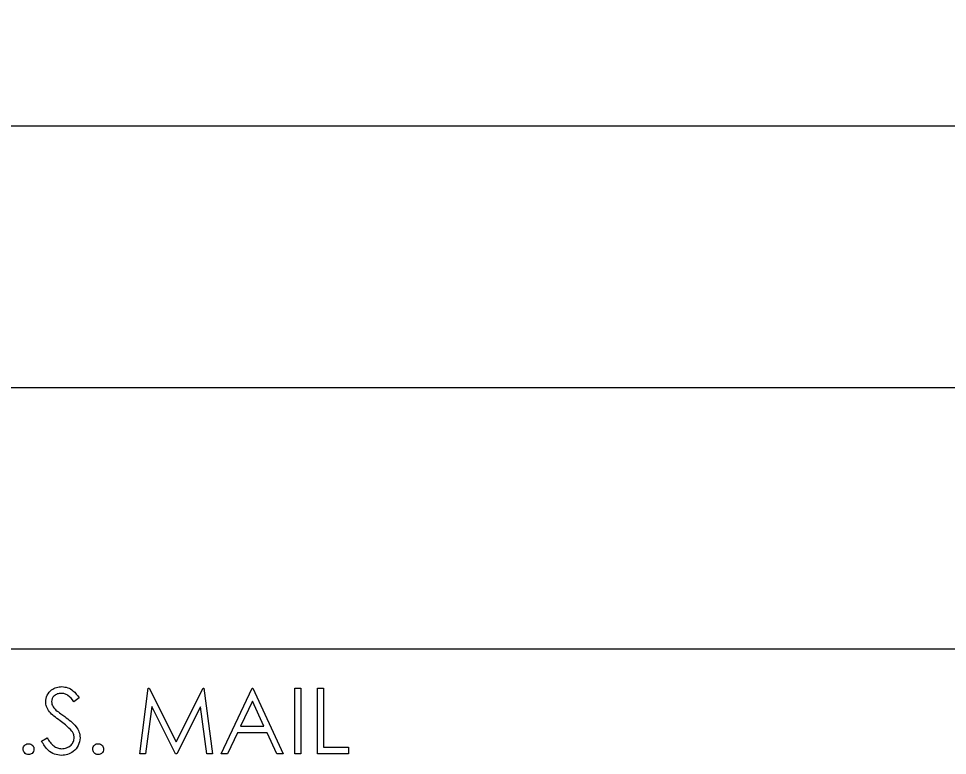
# Paper-space layout 'Layout1' of a CAD drawing. Header units: inches. Extents: x 1.4 to 42.2, y 1.7 to 32.5.
# Drawn here: x 34.2398 to 34.6834, y 29.8399 to 30.1919 of the extents above; entities that cross this region are included whole.
import ezdxf

# ---------------------------------------------------------------- set-up
doc = ezdxf.new("R2010")
doc.units = ezdxf.units.IN
doc.header["$MEASUREMENT"] = 0
doc.layers.add('DIM', color=179, linetype='Continuous', lineweight=30)
doc.layers.add('SLD-0', color=179, linetype='Continuous')
doc.styles.add('SLDTEXTSTYLE0', font='TXT', dxfattribs={"width": 0.821468})
doc.styles.add('SLDTEXTSTYLE7', font='TXT', dxfattribs={"width": 0.75})
doc.dimstyles.new('SLDDIMSTYLE2', dxfattribs={"dimtxt": 0.375, "dimasz": 0.13, "dimexe": 0, "dimexo": 0.0625, "dimgap": 0.09375, "dimtad": 0, "dimtih": 1, "dimtoh": 1, "dimdec": 0, "dimlfac": 4, "dimrnd": 1e-09, "dimzin": 12, "dimdsep": 46, "dimtxsty": 'SLDTEXTSTYLE0', "dimblk1": 'NONE', "dimblk2": 'NONE', "dimsah": 1, "dimcen": 0.09, "dimadec": 0, "dimazin": 3, "dimtfac": 1, "dimtdec": 3, "dimtofl": 0, "dimtmove": 0, "dimatfit": 3, "dimldrblk": 'NONE', "dimfxl": 0, "dimfrac": 2, "dimtolj": 1, "dimtzin": 12, "dimarcsym": 0})

# ---------------------------------------------------------------- blocks, each defined once
blk = doc.blocks.new('_D_26')
at = {"layer": 'DIM'}
for p, q in [((33.80049, 30.20315), (33.80049, 31.08801)), ((34.80049, 30.20315), (34.80049, 31.08801)), ((33.23799, 30.80676), (32.67549, 30.80676)), ((35.36299, 30.80676), (35.92549, 30.80676))]:
    blk.add_line(p, q, dxfattribs=at)
for points in [[(33.23799, 30.90051), (33.23799, 30.71301), (33.80049, 30.80676)], [(35.36299, 30.90051), (35.36299, 30.71301), (34.80049, 30.80676)]]:
    blk.add_solid(points, dxfattribs=at)
at = {"layer": 'DIM', "insert": (34.08788, 31.00337), "char_height": 0.375, "attachment_point": 1, "style": 'SLDTEXTSTYLE7'}
blk.add_mtext('4"', dxfattribs=at)
blk = doc.blocks.new('_NONE')
blk = doc.blocks.new('_D_31')
at = {"layer": 'DIM'}
for p, q in [((32.80049, 30.32815), (32.80049, 31.9219)), ((35.80049, 30.32815), (35.80049, 31.9219)), ((33.36299, 31.64065), (33.69242, 31.64065)), ((35.23799, 31.64065), (34.90856, 31.64065))]:
    blk.add_line(p, q, dxfattribs=at)
for points in [[(33.36299, 31.7344), (33.36299, 31.5469), (32.80049, 31.64065)], [(35.23799, 31.7344), (35.23799, 31.5469), (35.80049, 31.64065)]]:
    blk.add_solid(points, dxfattribs=at)
at = {"layer": 'DIM', "insert": (33.91335, 31.88455), "char_height": 0.375, "attachment_point": 1, "style": 'SLDTEXTSTYLE7'}
blk.add_mtext('12"', dxfattribs=at)

psp = doc.layouts.get("Layout1")

# ---------------------------------------------------------------- linework, layer by layer
at = {"layer": 'SLD-0', "color": 179, "linetype": 'Continuous', "lineweight": 15}
for p, q in [((32.80049, 30.14065), (35.80049, 30.14065)), ((32.80049, 30.01565), (35.80049, 30.01565)), ((34.70674, 29.89065), (33.89424, 29.89065)), ((34.29761, 29.84071), (34.30173, 29.87196)), ((34.30173, 29.87196), (34.30213, 29.87196)), ((34.30213, 29.87196), (34.31503, 29.84632)), ((34.31503, 29.84632), (34.32791, 29.87196)), ((34.32791, 29.87196), (34.32831, 29.87196)), ((34.32831, 29.87196), (34.33246, 29.84071)), ((34.33647, 29.84071), (34.35129, 29.87196)), ((34.35129, 29.87196), (34.35169, 29.87196)), ((34.35169, 29.87196), (34.36612, 29.84071)), ((34.37173, 29.87196), (34.37453, 29.87196)), ((34.37173, 29.84071), (34.37173, 29.87196)), ((34.37453, 29.87196), (34.37453, 29.84071)), ((34.38254, 29.87196), (34.38535, 29.87196)), ((34.38254, 29.84071), (34.38254, 29.87196)), ((34.38535, 29.87196), (34.38535, 29.84391)), ((34.26876, 29.86747), (34.26623, 29.86555)), ((34.30342, 29.86324), (34.30043, 29.84071)), ((34.31474, 29.84071), (34.30342, 29.86324)), ((34.32665, 29.86319), (34.31537, 29.84071)), ((34.32965, 29.84071), (34.32665, 29.86319)), ((34.35146, 29.86587), (34.3458, 29.85393)), ((34.35697, 29.85393), (34.35146, 29.86587)), ((34.3458, 29.85393), (34.35697, 29.85393)), ((34.34428, 29.85072), (34.33953, 29.84071)), ((34.35845, 29.85072), (34.34428, 29.85072)), ((34.36307, 29.84071), (34.35845, 29.85072)), ((34.25073, 29.84674), (34.25337, 29.84832)), ((34.38535, 29.84391), (34.39737, 29.84391)), ((34.39737, 29.84391), (34.39737, 29.84071)), ((34.30043, 29.84071), (34.29761, 29.84071)), ((34.31537, 29.84071), (34.31474, 29.84071)), ((34.33246, 29.84071), (34.32965, 29.84071)), ((34.33953, 29.84071), (34.33647, 29.84071)), ((34.36612, 29.84071), (34.36307, 29.84071)), ((34.37453, 29.84071), (34.37173, 29.84071)), ((34.39737, 29.84071), (34.38254, 29.84071))]:
    psp.add_line(p, q, dxfattribs=at)
for points, knots in [([(34.25274, 29.86547), (34.25287, 29.86657), (34.25314, 29.86879), (34.25528, 29.8712), (34.25783, 29.87254), (34.25957, 29.87268), (34.26044, 29.87276)], [0, 0, 0, 0, 0.27955, 0.558798, 0.779378, 1, 1, 1, 1]), ([(34.26044, 29.87276), (34.2614, 29.87266), (34.26332, 29.87248), (34.26633, 29.87064), (34.26784, 29.86867), (34.26876, 29.86747)], [0, 0, 0, 0, 0.279746, 0.559499, 1, 1, 1, 1]), ([(34.26012, 29.86955), (34.25949, 29.8695), (34.25822, 29.86941), (34.25669, 29.86843), (34.25569, 29.86709), (34.25559, 29.8661), (34.25554, 29.8656)], [0, 0, 0, 0, 0.2802774, 0.5599205, 0.7799426, 1, 1, 1, 1]), ([(34.26623, 29.86555), (34.26534, 29.86668), (34.26411, 29.86826), (34.2618, 29.86943), (34.26068, 29.86951), (34.26012, 29.86955)], [0, 0, 0, 0, 0.559827, 0.77985, 1, 1, 1, 1]), ([(34.25448, 29.86071), (34.25393, 29.86152), (34.25295, 29.86297), (34.2528, 29.8647), (34.25274, 29.86547)], [0, 0, 0, 0, 0.559848, 1, 1, 1, 1]), ([(34.25554, 29.8656), (34.25558, 29.86516), (34.25565, 29.86429), (34.25633, 29.86285), (34.25712, 29.86205), (34.2576, 29.86156)], [0, 0, 0, 0, 0.279947, 0.559798, 1, 1, 1, 1]), ([(34.2596, 29.85646), (34.25858, 29.85718), (34.25677, 29.85846), (34.25518, 29.86002), (34.25448, 29.86071)], [0, 0, 0, 0, 0.560413, 1, 1, 1, 1]), ([(34.2576, 29.86156), (34.25837, 29.86096), (34.25975, 29.85989), (34.26117, 29.85889), (34.2618, 29.85845)], [0, 0, 0, 0, 0.559917, 1, 1, 1, 1]), ([(34.2618, 29.85845), (34.26376, 29.857), (34.26649, 29.85498), (34.26881, 29.85121), (34.26904, 29.84931), (34.26916, 29.84836)], [0, 0, 0, 0, 0.560127, 0.780286, 1, 1, 1, 1]), ([(34.26524, 29.85147), (34.26427, 29.8525), (34.26255, 29.85435), (34.2605, 29.85581), (34.2596, 29.85646)], [0, 0, 0, 0, 0.559505, 1, 1, 1, 1]), ([(34.26023, 29.84311), (34.26107, 29.84319), (34.26275, 29.84336), (34.26481, 29.84463), (34.26611, 29.84643), (34.26627, 29.84775), (34.26636, 29.84841)], [0, 0, 0, 0, 0.2802757, 0.5601465, 0.7801525, 1, 1, 1, 1]), ([(34.26916, 29.84836), (34.26899, 29.84708), (34.26864, 29.84452), (34.26614, 29.8418), (34.26325, 29.84015), (34.26124, 29.83999), (34.26023, 29.83991)], [0, 0, 0, 0, 0.279182, 0.559089, 0.779448, 1, 1, 1, 1]), ([(34.26636, 29.84841), (34.26628, 29.84903), (34.26614, 29.85014), (34.26551, 29.85107), (34.26524, 29.85147)], [0, 0, 0, 0, 0.558992, 1, 1, 1, 1]), ([(34.24192, 29.84291), (34.24196, 29.84329), (34.24205, 29.84406), (34.24276, 29.84491), (34.24362, 29.84543), (34.24422, 29.84549), (34.24452, 29.84551)], [0, 0, 0, 0, 0.2795987, 0.5592821, 0.7795566, 1, 1, 1, 1]), ([(34.24452, 29.84551), (34.24491, 29.84547), (34.24568, 29.84538), (34.24652, 29.84467), (34.24705, 29.84382), (34.2471, 29.84321), (34.24713, 29.84291)], [0, 0, 0, 0, 0.279584, 0.559185, 0.77945, 1, 1, 1, 1]), ([(34.26023, 29.83991), (34.25908, 29.84002), (34.25677, 29.84025), (34.2532, 29.84261), (34.25167, 29.84517), (34.25073, 29.84674)], [0, 0, 0, 0, 0.279876, 0.559671, 1, 1, 1, 1]), ([(34.25337, 29.84832), (34.2543, 29.84689), (34.2556, 29.8449), (34.25824, 29.84332), (34.25957, 29.84318), (34.26023, 29.84311)], [0, 0, 0, 0, 0.559311, 0.779778, 1, 1, 1, 1]), ([(34.27517, 29.84291), (34.27522, 29.84329), (34.27531, 29.84406), (34.27602, 29.84491), (34.27687, 29.84543), (34.27747, 29.84549), (34.27778, 29.84551)], [0, 0, 0, 0, 0.279599, 0.559282, 0.779557, 1, 1, 1, 1]), ([(34.27778, 29.84551), (34.27816, 29.84547), (34.27893, 29.84538), (34.27977, 29.84467), (34.28031, 29.84382), (34.28036, 29.84321), (34.28038, 29.84291)], [0, 0, 0, 0, 0.2795842, 0.5591854, 0.7794499, 1, 1, 1, 1]), ([(34.24452, 29.84031), (34.24414, 29.84035), (34.24337, 29.84045), (34.24253, 29.84115), (34.242, 29.84201), (34.24195, 29.84261), (34.24192, 29.84291)], [0, 0, 0, 0, 0.2796023, 0.5591693, 0.7796053, 1, 1, 1, 1]), ([(34.24713, 29.84291), (34.24708, 29.84253), (34.24699, 29.84176), (34.24628, 29.84091), (34.24543, 29.84039), (34.24482, 29.84033), (34.24452, 29.84031)], [0, 0, 0, 0, 0.27945, 0.559348, 0.779661, 1, 1, 1, 1]), ([(34.27778, 29.84031), (34.27739, 29.84035), (34.27663, 29.84045), (34.27578, 29.84115), (34.27526, 29.84201), (34.2752, 29.84261), (34.27517, 29.84291)], [0, 0, 0, 0, 0.2796024, 0.559169, 0.7796054, 1, 1, 1, 1]), ([(34.28038, 29.84291), (34.28033, 29.84253), (34.28024, 29.84176), (34.27953, 29.84091), (34.27868, 29.84039), (34.27808, 29.84033), (34.27778, 29.84031)], [0, 0, 0, 0, 0.27945, 0.559348, 0.779661, 1, 1, 1, 1])]:
    psp.add_open_spline(points, degree=3, knots=knots, dxfattribs=at)

# ---------------------------------------------------------------- dimensions: what is measured, and where the dimension line sits
at = {"layer": 'DIM'}
for base, p1, p2, picture, middle in [((32.80049, 31.64065), (35.80049, 30.14065), (32.80049, 30.14065), '_D_31', (34.30049, 31.64065)), ((33.80049, 30.80676), (34.80049, 30.01565), (33.80049, 30.01565), '_D_26', (34.30049, 30.80676))]:
    dim = psp.add_linear_dim(base=base, p1=p1, p2=p2, text='<>""', dimstyle='SLDDIMSTYLE2', dxfattribs=at)
    dim.commit()
    dim.dimension.update_dxf_attribs({"geometry": picture, "text_midpoint": middle, "dimtype": 160})

doc.saveas('drawing.dxf')
